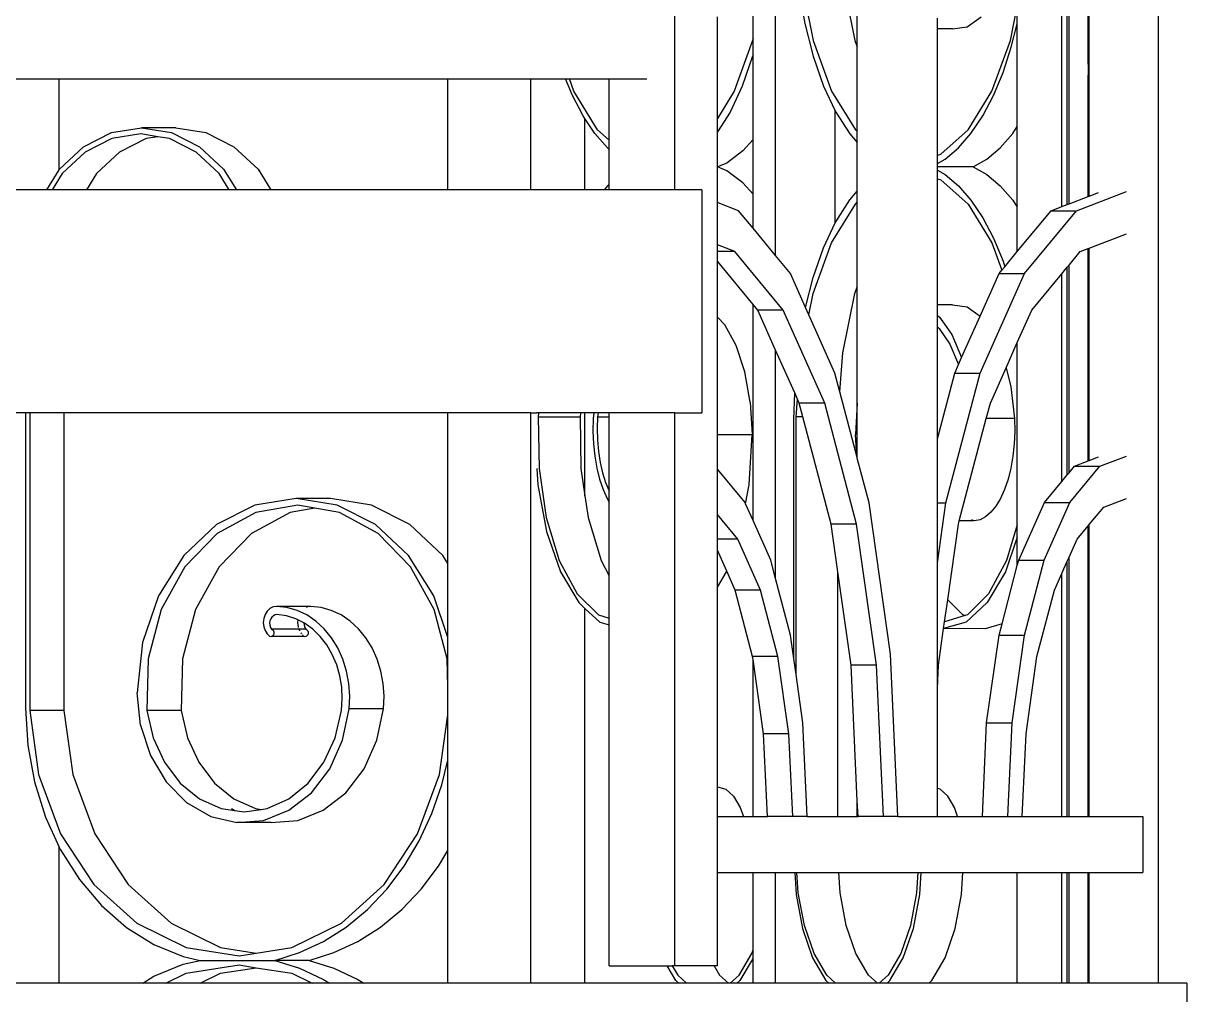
# Model space of a CAD drawing. Header units: millimetres. Extents: x 173236 to 801264, y -94969 to 615039.
# Drawn here: x 500084.4 to 500268, y -3048.1 to -2894.8 of the extents above; entities that cross this region are included whole.
import ezdxf

# ---------------------------------------------------------------- set-up
doc = ezdxf.new("R2010")
doc.units = ezdxf.units.MM
doc.header["$MEASUREMENT"] = 0
doc.layers.add('VOX-A-WALL-PATT', color=233, linetype='Continuous')

# ---------------------------------------------------------------- blocks, each defined once
blk = doc.blocks.new('STAIRCASE')
at = {"layer": 'VOX-A-WALL-PATT'}
for p, q in [((500187.22, -2921.08), (500187.22, -2255.49)), ((500263.56, -3046.31), (500263.56, -2477.82)), ((500252.64, -2922.09), (500252.64, -2738.09)), ((500248.3, -2923.75), (500248.3, -2739.9)), ((500249.18, -2923.42), (500249.18, -2739.8)), ((500249.46, -2923.31), (500249.46, -2739.71)), ((500203.13, -2931.47), (500203.13, -2788.29)), ((500199.57, -2897.23), (500199.57, -2793.91)), ((500252.49, -2901.27), (500252.49, -2832.11)), ((500216.03, -2898.52), (500216.03, -2880.21)), ((500207.16, -2888.15), (500209.07, -2897.52)), ((500213.75, -2888.15), (500215.66, -2897.52)), ((500206.79, -2889.32), (500207.75, -2894.86)), ((500240.2, -2897.52), (500241.29, -2892.16)), ((500241.29, -2894.91), (500241.29, -2892.16)), ((500193.94, -2909.85), (500193.94, -2893.79)), ((500228.67, -2895.71), (500228.67, -2894.02)), ((500233.37, -2895.38), (500235.58, -2893.79)), ((500207.75, -2894.86), (500209.07, -2900.03)), ((500231.05, -2895.71), (500228.67, -2895.71)), ((500228.67, -2915.61), (500228.67, -2895.71)), ((500231.05, -2895.71), (500233.37, -2895.38)), ((500240.34, -2898.61), (500241.29, -2894.91)), ((500241.29, -2911.11), (500241.29, -2894.91)), ((500199.51, -2897.52), (500196.6, -2905.51)), ((500199.57, -2897.23), (500199.51, -2897.52)), ((500199.57, -2899.79), (500199.57, -2897.23)), ((500209.07, -2897.52), (500211.98, -2905.51)), ((500215.66, -2897.52), (500216.03, -2898.52)), ((500237.28, -2905.51), (500240.2, -2897.52)), ((500199.57, -2899.79), (500199.51, -2900.03)), ((500199.57, -2913.15), (500199.57, -2899.79)), ((500216.03, -2911.9), (500216.03, -2898.52)), ((500239.03, -2902.59), (500240.34, -2898.61)), ((500199.51, -2900.03), (500197.87, -2904.72)), ((500209.07, -2900.03), (500210.71, -2904.72)), ((500252.49, -2901.27), (500252.49, -2902.99)), ((500237.51, -2906.22), (500239.03, -2902.59)), ((500252.49, -2922.15), (500252.49, -2902.99)), ((500082.32, -2903.61), (500090.06, -2903.61)), ((500090.06, -2917.93), (500090.06, -2903.61)), ((500090.06, -2903.61), (500151.4, -2903.61)), ((500151.4, -2921.08), (500151.4, -2903.61)), ((500151.4, -2903.61), (500164.5, -2903.61)), ((500164.5, -2921.08), (500164.5, -2903.61)), ((500164.5, -2903.61), (500169.98, -2903.61)), ((500171.07, -2906.22), (500169.98, -2903.61)), ((500169.98, -2903.61), (500170.6, -2903.61)), ((500171.29, -2905.51), (500170.6, -2903.61)), ((500170.6, -2903.61), (500176.88, -2903.61)), ((500176.88, -2913.26), (500176.88, -2903.61)), ((500176.88, -2903.61), (500182.8, -2903.61)), ((500197.87, -2904.72), (500195.94, -2908.83)), ((500210.71, -2904.72), (500212.56, -2908.65)), ((500172.76, -2909.44), (500171.07, -2906.22)), ((500175.03, -2911.62), (500171.29, -2905.51)), ((500196.6, -2905.51), (500193.94, -2909.85)), ((500211.98, -2905.51), (500215.72, -2911.62)), ((500233.55, -2911.62), (500237.28, -2905.51)), ((500235.82, -2909.44), (500237.51, -2906.22)), ((500195.94, -2908.83), (500193.94, -2911.97)), ((500212.56, -2926.3), (500212.56, -2908.65)), ((500212.56, -2908.65), (500212.64, -2908.83)), ((500212.64, -2908.83), (500214.83, -2912.27)), ((500173.03, -2909.84), (500172.76, -2909.44)), ((500173.03, -2921.08), (500173.03, -2909.84)), ((500174.61, -2912.21), (500173.03, -2909.84)), ((500193.94, -2911.97), (500193.94, -2909.85)), ((500233.97, -2912.21), (500235.82, -2909.44)), ((500093.89, -2914.31), (500098.31, -2912.07)), ((500098.31, -2912.07), (500103.05, -2911.31)), ((500102.91, -2912.29), (500098.37, -2913.02)), ((500105.62, -2912.72), (500102.91, -2912.29)), ((500103.05, -2911.31), (500107.8, -2912.07)), ((500108.47, -2911.31), (500103.05, -2911.31)), ((500105.62, -2912.72), (500103.79, -2913.02)), ((500107.44, -2913.02), (500105.62, -2912.72)), ((500107.8, -2912.07), (500112.21, -2914.31)), ((500108.47, -2911.31), (500113.21, -2912.07)), ((500113.21, -2912.07), (500117.63, -2914.31)), ((500176.59, -2914.49), (500174.61, -2912.21)), ((500176.88, -2913.26), (500175.03, -2911.62)), ((500193.94, -2917.48), (500193.94, -2911.97)), ((500214.83, -2912.27), (500216.03, -2913.63)), ((500215.72, -2911.62), (500216.03, -2911.9)), ((500216.03, -2913.63), (500216.03, -2911.9)), ((500229.24, -2915.45), (500233.55, -2911.62)), ((500231.99, -2914.49), (500233.97, -2912.21)), ((500238.58, -2914.49), (500240.56, -2912.21)), ((500240.56, -2912.21), (500241.29, -2911.11)), ((500241.29, -2923.84), (500241.29, -2911.11)), ((500090.1, -2917.86), (500093.89, -2914.31)), ((500098.37, -2913.02), (500094.15, -2915.15)), ((500103.79, -2913.02), (500099.56, -2915.15)), ((500111.67, -2915.15), (500107.44, -2913.02)), ((500112.21, -2914.31), (500116.01, -2917.86)), ((500117.63, -2914.31), (500121.43, -2917.86)), ((500176.88, -2914.73), (500176.59, -2914.49)), ((500176.88, -2914.73), (500176.88, -2913.26)), ((500199.57, -2913.15), (500197.96, -2914.97)), ((500199.57, -2921.8), (500199.57, -2913.15)), ((500216.03, -2921.32), (500216.03, -2913.63)), ((500229.9, -2916.25), (500231.99, -2914.49)), ((500236.5, -2916.25), (500238.58, -2914.49)), ((500094.15, -2915.15), (500090.52, -2918.55)), ((500099.56, -2915.15), (500095.94, -2918.55)), ((500115.3, -2918.55), (500111.67, -2915.15)), ((500176.88, -2920.22), (500176.88, -2914.73)), ((500197.96, -2914.97), (500195.42, -2916.88)), ((500228.67, -2915.61), (500229.24, -2915.45)), ((500228.67, -2916.95), (500228.67, -2915.61)), ((500228.67, -2916.95), (500229.9, -2916.25)), ((500234.34, -2917.48), (500236.5, -2916.25)), ((500088.08, -2921.08), (500090.06, -2917.93)), ((500090.06, -2917.93), (500090.1, -2917.86)), ((500116.01, -2917.86), (500118.03, -2921.08)), ((500121.43, -2917.86), (500123.45, -2921.08)), ((500195.42, -2916.88), (500193.94, -2917.48)), ((500195.42, -2918.08), (500193.94, -2917.48)), ((500193.94, -2922.99), (500193.94, -2917.48)), ((500197.96, -2919.98), (500195.42, -2918.08)), ((500228.67, -2917.48), (500228.67, -2916.95)), ((500234.34, -2917.48), (500228.67, -2917.48)), ((500228.67, -2918), (500228.67, -2917.48)), ((500228.67, -2918), (500229.9, -2918.7)), ((500228.67, -2919.34), (500228.67, -2918)), ((500234.34, -2917.48), (500236.5, -2918.7)), ((500090.52, -2918.55), (500088.93, -2921.08)), ((500095.94, -2918.55), (500094.35, -2921.08)), ((500116.88, -2921.08), (500115.3, -2918.55)), ((500199.57, -2921.8), (500197.96, -2919.98)), ((500228.67, -2919.34), (500229.24, -2919.5)), ((500228.67, -2939.24), (500228.67, -2919.34)), ((500229.24, -2919.5), (500233.55, -2923.34)), ((500229.9, -2918.7), (500231.99, -2920.47)), ((500236.5, -2918.7), (500238.58, -2920.47)), ((500086.53, -2921.08), (500082.32, -2921.08)), ((500088.08, -2921.08), (500086.53, -2921.08)), ((500088.93, -2921.08), (500088.08, -2921.08)), ((500094.35, -2921.08), (500088.93, -2921.08)), ((500116.88, -2921.08), (500094.35, -2921.08)), ((500118.03, -2921.08), (500116.88, -2921.08)), ((500119.33, -2921.08), (500118.03, -2921.08)), ((500123.45, -2921.08), (500119.33, -2921.08)), ((500151.4, -2921.08), (500123.45, -2921.08)), ((500164.5, -2921.08), (500151.4, -2921.08)), ((500165.54, -2921.08), (500164.5, -2921.08)), ((500173.03, -2921.08), (500165.54, -2921.08)), ((500176.06, -2921.08), (500173.03, -2921.08)), ((500176.59, -2920.47), (500176.06, -2921.08)), ((500176.88, -2921.08), (500176.06, -2921.08)), ((500176.88, -2920.22), (500176.59, -2920.47)), ((500176.88, -2921.08), (500176.88, -2920.22)), ((500187.22, -2921.08), (500176.88, -2921.08)), ((500191.5, -2921.08), (500187.22, -2921.08)), ((500191.5, -2921.08), (500191.5, -2956.3)), ((500199.57, -2927.17), (500199.57, -2921.8)), ((500214.83, -2922.68), (500216.03, -2921.32)), ((500216.03, -2923.06), (500216.03, -2921.32)), ((500231.99, -2920.47), (500233.97, -2922.75)), ((500238.58, -2920.47), (500240.56, -2922.75)), ((500250.62, -2924.4), (500258.52, -2921.37)), ((500252.64, -2922.09), (500254.11, -2921.53)), ((500194.06, -2923.17), (500193.94, -2922.99)), ((500193.94, -2923.12), (500193.94, -2922.99)), ((500194.06, -2923.17), (500193.94, -2923.12)), ((500193.94, -2929.8), (500193.94, -2923.12)), ((500197.28, -2924.4), (500194.06, -2923.17)), ((500211.98, -2929.44), (500215.72, -2923.34)), ((500212.64, -2926.13), (500214.83, -2922.68)), ((500215.72, -2923.34), (500216.03, -2923.06)), ((500216.03, -2936.43), (500216.03, -2923.06)), ((500233.55, -2923.34), (500237.28, -2929.44)), ((500233.97, -2922.75), (500235.82, -2925.52)), ((500240.56, -2922.75), (500241.29, -2923.84)), ((500248.3, -2923.75), (500249.18, -2923.42)), ((500249.18, -2923.42), (500249.46, -2923.31)), ((500249.46, -2923.31), (500252.49, -2922.15)), ((500252.49, -2922.15), (500252.64, -2922.09)), ((500199.57, -2927.17), (500197.28, -2924.4)), ((500235.82, -2925.52), (500237.51, -2928.73)), ((500241.29, -2930.83), (500241.29, -2923.84)), ((500241.29, -2930.83), (500246.62, -2924.4)), ((500242.44, -2934.29), (500250.62, -2924.4)), ((500246.62, -2924.4), (500248.3, -2923.75)), ((500246.62, -2924.4), (500250.62, -2924.4)), ((500203.13, -2931.47), (500199.57, -2927.17)), ((500210.71, -2930.24), (500212.56, -2926.3)), ((500212.56, -2926.3), (500212.64, -2926.13)), ((500237.51, -2928.73), (500239.03, -2932.36)), ((500252.64, -2930.3), (500258.52, -2928.05)), ((500196.68, -2930.85), (500193.94, -2929.8)), ((500193.94, -2930.85), (500193.94, -2929.8)), ((500196.68, -2930.85), (500193.94, -2930.85)), ((500193.94, -2932.38), (500193.94, -2930.85)), ((500204.32, -2940.07), (500196.68, -2930.85)), ((500209.07, -2937.44), (500211.98, -2929.44)), ((500209.07, -2934.93), (500210.71, -2930.24)), ((500237.28, -2929.44), (500238.86, -2933.77)), ((500239.31, -2933.23), (500241.29, -2930.83)), ((500249.46, -2932.97), (500251.22, -2930.85)), ((500251.22, -2930.85), (500252.49, -2930.36)), ((500252.49, -2930.36), (500252.64, -2930.3)), ((500252.49, -2963.88), (500252.49, -2930.36)), ((500252.64, -2963.83), (500252.64, -2930.3)), ((500199.57, -2939.17), (500193.94, -2932.38)), ((500193.94, -2941.17), (500193.94, -2932.38)), ((500205.46, -2934.29), (500203.13, -2931.47)), ((500239.03, -2932.36), (500239.31, -2933.23)), ((500207.86, -2939.66), (500205.46, -2934.29)), ((500235.41, -2950.02), (500242.44, -2934.29)), ((500235.41, -2941.04), (500238.43, -2934.29)), ((500238.43, -2934.29), (500238.86, -2933.77)), ((500238.43, -2934.29), (500242.44, -2934.29)), ((500238.86, -2933.77), (500239.31, -2933.23)), ((500243.58, -2940.07), (500248.3, -2934.37)), ((500248.3, -2934.37), (500249.18, -2933.31)), ((500248.3, -2967.15), (500248.3, -2934.37)), ((500249.18, -2933.31), (500249.46, -2932.97)), ((500249.18, -2966.1), (500249.18, -2933.31)), ((500249.46, -2965.76), (500249.46, -2932.97)), ((500207.86, -2939.66), (500209.07, -2934.93)), ((500215.66, -2937.44), (500216.03, -2936.43)), ((500216.03, -2954.74), (500216.03, -2936.43)), ((500208.38, -2940.81), (500209.07, -2937.44)), ((500213.75, -2946.8), (500215.66, -2937.44)), ((500199.57, -2973.26), (500199.57, -2939.17)), ((500200.32, -2940.07), (500199.57, -2939.17)), ((500204.32, -2940.07), (500200.32, -2940.07)), ((500203.13, -2946.38), (500200.32, -2940.07)), ((500210.88, -2954.74), (500204.32, -2940.07)), ((500208.38, -2940.81), (500207.86, -2939.66)), ((500231.05, -2939.24), (500228.67, -2939.24)), ((500228.67, -2940.94), (500228.67, -2939.24)), ((500231.05, -2939.24), (500233.37, -2939.57)), ((500233.37, -2939.57), (500235.41, -2941.04)), ((500241.29, -2945.19), (500243.58, -2940.07)), ((500195.12, -2942.38), (500193.94, -2941.17)), ((500193.94, -2959.71), (500193.94, -2941.17)), ((500212.49, -2950.02), (500208.38, -2940.81)), ((500228.67, -2940.94), (500228.99, -2941.17)), ((500228.67, -2942.73), (500228.67, -2940.94)), ((500228.99, -2941.17), (500230.95, -2943.93)), ((500232.49, -2947.58), (500235.41, -2941.04)), ((500196.91, -2945.66), (500195.12, -2942.38)), ((500228.67, -2942.73), (500228.97, -2942.98)), ((500228.67, -2960.41), (500228.67, -2942.73)), ((500228.97, -2942.98), (500230.65, -2945.46)), ((500230.95, -2943.93), (500232.49, -2947.58)), ((500198.28, -2949.82), (500196.91, -2945.66)), ((500230.65, -2945.46), (500232, -2948.68)), ((500239.51, -2949.19), (500241.29, -2945.19)), ((500241.29, -2973.98), (500241.29, -2945.19)), ((500203.13, -2982.42), (500203.13, -2946.38)), ((500206.15, -2953.13), (500203.13, -2946.38)), ((500213.28, -2952.98), (500213.75, -2946.8)), ((500232, -2948.68), (500232.49, -2947.58)), ((500231.4, -2950.02), (500232, -2948.68)), ((500237.03, -2954.74), (500239.51, -2949.19)), ((500239.51, -2949.19), (500240.25, -2952.2)), ((500199.14, -2954.6), (500198.28, -2949.82)), ((500213.28, -2952.98), (500212.49, -2950.02)), ((500228.67, -2960.41), (500231.4, -2950.02)), ((500230.01, -2970.51), (500235.41, -2950.02)), ((500231.4, -2950.02), (500235.41, -2950.02)), ((500215.95, -2963.15), (500213.28, -2952.98)), ((500240.25, -2952.2), (500240.82, -2957.19)), ((500199.14, -2954.6), (500199.43, -2959.71)), ((500206.01, -2957.34), (500206.15, -2953.13)), ((500206.59, -2954.11), (500206.15, -2953.13)), ((500206.37, -2956.92), (500206.59, -2954.11)), ((500206.87, -2954.74), (500206.59, -2954.11)), ((500210.88, -2954.74), (500206.87, -2954.74)), ((500207.45, -2956.92), (500206.87, -2954.74)), ((500215.91, -2973.85), (500210.88, -2954.74)), ((500216.03, -2954.74), (500215.75, -2959.71)), ((500216.03, -2963.45), (500216.03, -2954.74)), ((500236.38, -2957.19), (500237.03, -2954.74)), ((500084.73, -2956.3), (500082.32, -2956.3)), ((500084.73, -2956.3), (500084.73, -3002.84)), ((500085.39, -2956.3), (500084.73, -2956.3)), ((500085.39, -2956.3), (500085.39, -3003.25)), ((500086.53, -2956.3), (500085.39, -2956.3)), ((500090.8, -2956.3), (500086.53, -2956.3)), ((500090.8, -2956.3), (500090.8, -3003.25)), ((500119.33, -2956.3), (500090.8, -2956.3)), ((500151.4, -2956.3), (500119.33, -2956.3)), ((500151.4, -2980.08), (500151.4, -2956.3)), ((500164.5, -2956.3), (500151.4, -2956.3)), ((500164.5, -3046.31), (500164.5, -2956.3)), ((500164.5, -2956.3), (500165.44, -2956.3)), ((500165.54, -2956.3), (500165.44, -2956.3)), ((500165.73, -2956.3), (500165.54, -2956.3)), ((500165.73, -2956.3), (500165.68, -2956.92)), ((500172.33, -2956.3), (500165.73, -2956.3)), ((500172.33, -2956.3), (500172.28, -2956.92)), ((500173.03, -2956.3), (500172.33, -2956.3)), ((500173.03, -2969.4), (500173.03, -2956.3)), ((500174.45, -2956.3), (500173.03, -2956.3)), ((500174.45, -2956.3), (500174.35, -2957.19)), ((500175.1, -2956.3), (500174.45, -2956.3)), ((500175.1, -2956.3), (500175.02, -2956.92)), ((500176.88, -2956.3), (500175.1, -2956.3)), ((500176.88, -2956.92), (500176.88, -2956.3)), ((500187.22, -2956.3), (500176.88, -2956.3)), ((500187.22, -3043.54), (500187.22, -2956.3)), ((500187.22, -2956.3), (500191.5, -2956.3)), ((500165.68, -2956.92), (500165.8, -2965.07)), ((500165.68, -2956.92), (500172.28, -2956.92)), ((500172.28, -2956.92), (500172.4, -2965.07)), ((500174.35, -2957.19), (500174.3, -2959.19)), ((500175.02, -2956.92), (500174.95, -2958.76)), ((500175.02, -2956.92), (500176.88, -2956.92)), ((500176.87, -2968.61), (500176.88, -2956.92)), ((500206.01, -2995.05), (500206.01, -2957.34)), ((500207.45, -2956.92), (500206.37, -2956.92)), ((500206.37, -2997.59), (500206.37, -2956.92)), ((500211.9, -2973.85), (500207.45, -2956.92)), ((500232.13, -2973.34), (500236.38, -2957.19)), ((500240.82, -2957.19), (500236.38, -2957.19)), ((500240.82, -2957.19), (500240.87, -2959.19)), ((500174.3, -2959.19), (500174.38, -2961.19)), ((500174.95, -2958.76), (500175, -2960.59)), ((500193.94, -2959.71), (500199.43, -2959.71)), ((500193.94, -2965.16), (500193.94, -2959.71)), ((500198.96, -2967.64), (500199.43, -2959.71)), ((500215.95, -2963.15), (500215.75, -2959.71)), ((500228.67, -2970.51), (500228.67, -2960.41)), ((500240.87, -2959.19), (500240.79, -2961.19)), ((500174.38, -2961.19), (500174.58, -2963.15)), ((500175, -2960.59), (500175.16, -2962.4)), ((500240.79, -2961.19), (500240.59, -2963.15)), ((500174.58, -2963.15), (500174.91, -2965.02)), ((500175.16, -2962.4), (500175.43, -2964.14)), ((500175.43, -2964.14), (500175.82, -2965.77)), ((500216.03, -2963.45), (500215.95, -2963.15)), ((500217.89, -2970.51), (500216.03, -2963.45)), ((500240.59, -2963.15), (500240.27, -2965.02)), ((500250.32, -2964.72), (500252.49, -2963.88)), ((500252.49, -2963.88), (500252.64, -2963.83)), ((500252.64, -2963.83), (500254.11, -2963.26)), ((500254.33, -2964.72), (500258.52, -2963.11)), ((500165.44, -2965.07), (500165.59, -2967.64)), ((500165.8, -2965.07), (500166.94, -2972.83)), ((500172.4, -2965.07), (500173.03, -2969.4)), ((500174.91, -2965.02), (500175.35, -2966.78)), ((500175.82, -2965.77), (500176.3, -2967.27)), ((500198.31, -2970.43), (500193.94, -2965.16)), ((500193.94, -2972.33), (500193.94, -2965.16)), ((500240.27, -2965.02), (500239.83, -2966.78)), ((500249.18, -2966.1), (500249.46, -2965.76)), ((500249.46, -2965.76), (500250.32, -2964.72)), ((500249.59, -2970.43), (500254.33, -2964.72)), ((500250.32, -2964.72), (500254.33, -2964.72)), ((500165.59, -2967.64), (500166.97, -2975.03)), ((500175.35, -2966.78), (500175.89, -2968.38)), ((500176.3, -2967.27), (500176.87, -2968.61)), ((500198.4, -2970.63), (500198.96, -2967.64)), ((500239.83, -2966.78), (500239.28, -2968.38)), ((500245.59, -2970.43), (500248.3, -2967.15)), ((500248.3, -2967.15), (500249.18, -2966.1)), ((500173.03, -2969.4), (500173.53, -2972.83)), ((500175.89, -2968.38), (500176.53, -2969.8)), ((500176.88, -2970.38), (500176.87, -2968.61)), ((500239.28, -2968.38), (500238.64, -2969.8)), ((500120.95, -2970.87), (500114.9, -2973.93)), ((500127.44, -2969.83), (500120.95, -2970.87)), ((500127.7, -2970.87), (500121.09, -2972.01)), ((500130.41, -2971.34), (500126.51, -2972.01)), ((500133.94, -2970.87), (500127.44, -2969.83)), ((500132.86, -2969.83), (500127.44, -2969.83)), ((500130.41, -2971.34), (500127.7, -2970.87)), ((500134.31, -2972.01), (500130.41, -2971.34)), ((500139.35, -2970.87), (500132.86, -2969.83)), ((500139.99, -2973.93), (500133.94, -2970.87)), ((500145.41, -2973.93), (500139.35, -2970.87)), ((500176.53, -2969.8), (500176.88, -2970.38)), ((500176.88, -2982), (500176.88, -2970.38)), ((500198.4, -2970.63), (500198.31, -2970.43)), ((500199.57, -2973.26), (500198.4, -2970.63)), ((500221.28, -2994.39), (500217.89, -2970.51)), ((500228.67, -2979.98), (500230.01, -2970.51)), ((500228.67, -2970.51), (500230.01, -2970.51)), ((500228.67, -2979.98), (500228.67, -2970.51)), ((500237.92, -2971.01), (500237.13, -2971.98)), ((500238.64, -2969.8), (500237.92, -2971.01)), ((500241.52, -2979.53), (500245.59, -2970.43)), ((500245.53, -2979.53), (500249.59, -2970.43)), ((500245.59, -2970.43), (500249.59, -2970.43)), ((500252.64, -2973.92), (500254.92, -2971.17)), ((500254.92, -2971.17), (500258.52, -2969.79)), ((500121.09, -2972.01), (500114.99, -2975.33)), ((500126.51, -2972.01), (500120.41, -2975.33)), ((500140.41, -2975.33), (500134.31, -2972.01)), ((500166.94, -2972.83), (500168.99, -2979.6)), ((500173.53, -2972.83), (500175.59, -2979.6)), ((500197.16, -2976.22), (500193.94, -2972.33)), ((500193.94, -2976.22), (500193.94, -2972.33)), ((500202.37, -2979.53), (500199.57, -2973.26)), ((500234.19, -2973.25), (500234.09, -2973.16)), ((500234.49, -2973.34), (500234.19, -2973.25)), ((500235.4, -2973.16), (500234.49, -2973.34)), ((500236.28, -2972.71), (500235.4, -2973.16)), ((500237.13, -2971.98), (500236.28, -2972.71)), ((500114.9, -2973.93), (500109.7, -2978.8)), ((500145.18, -2978.8), (500139.99, -2973.93)), ((500150.6, -2978.8), (500145.41, -2973.93)), ((500166.97, -2975.03), (500169.18, -2981.37)), ((500215.91, -2973.85), (500211.9, -2973.85)), ((500212.97, -2981.38), (500211.9, -2973.85)), ((500219.07, -2996.11), (500215.91, -2973.85)), ((500230.3, -2985.81), (500232, -2973.85)), ((500232, -2973.85), (500232.13, -2973.34)), ((500234.49, -2973.34), (500232.13, -2973.34)), ((500241.29, -2973.98), (500239.59, -2979.6)), ((500241.29, -2975.92), (500241.29, -2973.98)), ((500250.74, -2976.22), (500252.49, -2974.1)), ((500252.49, -2974.1), (500252.64, -2973.92)), ((500252.49, -3020), (500252.49, -2974.1)), ((500252.64, -3020), (500252.64, -2973.92)), ((500114.99, -2975.33), (500109.88, -2980.58)), ((500120.41, -2975.33), (500115.3, -2980.58)), ((500145.52, -2980.58), (500140.41, -2975.33)), ((500197.16, -2976.22), (500193.94, -2976.22)), ((500193.94, -2977.98), (500193.94, -2976.22)), ((500200.75, -2984.25), (500197.16, -2976.22)), ((500241.29, -2975.92), (500239.4, -2981.37)), ((500241.29, -2980.4), (500241.29, -2975.92)), ((500249.46, -2979.08), (500250.74, -2976.22)), ((500109.7, -2978.8), (500105.72, -2985.15)), ((500149.17, -2985.15), (500145.18, -2978.8)), ((500151.4, -2980.08), (500150.6, -2978.8)), ((500195.41, -2981.26), (500193.94, -2977.98)), ((500193.94, -2983.79), (500193.94, -2977.98)), ((500109.88, -2980.58), (500106.16, -2987.35)), ((500115.3, -2980.58), (500111.58, -2987.35)), ((500149.24, -2987.35), (500145.52, -2980.58)), ((500151.4, -2991.74), (500151.4, -2980.08)), ((500168.99, -2979.6), (500171.81, -2984.85)), ((500175.59, -2979.6), (500176.88, -2982)), ((500203.13, -2982.42), (500202.37, -2979.53)), ((500228.67, -2999.78), (500228.67, -2979.98)), ((500239.59, -2979.6), (500236.76, -2984.85)), ((500238.88, -2989.57), (500241.29, -2980.4)), ((500241.29, -2980.4), (500241.52, -2979.53)), ((500241.52, -2979.53), (500245.53, -2979.53)), ((500242.41, -2991.38), (500245.53, -2979.53)), ((500248.3, -2981.66), (500249.18, -2979.71)), ((500249.18, -2979.71), (500249.46, -2979.08)), ((500249.18, -3020), (500249.18, -2979.71)), ((500249.46, -3020), (500249.46, -2979.08)), ((500169.18, -2981.37), (500172.05, -2986.24)), ((500176.88, -2988.7), (500176.88, -2982)), ((500193.94, -2983.79), (500195.37, -2981.37)), ((500195.37, -2981.37), (500195.41, -2981.26)), ((500196.75, -2984.25), (500195.41, -2981.26)), ((500205.49, -2991.38), (500203.13, -2982.42)), ((500212.97, -3020), (500212.97, -2981.38)), ((500215.06, -2996.11), (500212.97, -2981.38)), ((500239.4, -2981.37), (500236.53, -2986.24)), ((500247.15, -2984.25), (500248.3, -2981.66)), ((500248.3, -3020), (500248.3, -2981.66)), ((500193.94, -3015.31), (500193.94, -2983.79)), ((500200.75, -2984.25), (500196.75, -2984.25)), ((500199.5, -2994.72), (500196.75, -2984.25)), ((500203.51, -2994.72), (500200.75, -2984.25)), ((500244.39, -2994.72), (500247.15, -2984.25)), ((500105.72, -2985.15), (500103.21, -2992.54)), ((500151.4, -2991.74), (500149.17, -2985.15)), ((500171.81, -2984.85), (500175.18, -2988.17)), ((500229.8, -2989.29), (500230.3, -2985.81)), ((500232.69, -2988.17), (500230.3, -2985.81)), ((500236.76, -2984.85), (500233.4, -2988.17)), ((500106.16, -2987.35), (500104.11, -2995.1)), ((500111.58, -2987.35), (500109.53, -2995.1)), ((500122.88, -2987.58), (500122.54, -2988.11)), ((500123.31, -2987.18), (500122.88, -2987.58)), ((500123.81, -2986.92), (500123.31, -2987.18)), ((500124.35, -2986.84), (500123.81, -2986.92)), ((500129.77, -2986.84), (500124.35, -2986.84)), ((500125.99, -2987.02), (500124.35, -2986.84)), ((500127.59, -2987.47), (500125.99, -2987.02)), ((500129.12, -2988.19), (500127.59, -2987.47)), ((500129.23, -2986.92), (500129.05, -2987.02)), ((500129.77, -2986.84), (500129.23, -2986.92)), ((500131.41, -2987.02), (500129.77, -2986.84)), ((500133, -2987.47), (500131.41, -2987.02)), ((500134.54, -2988.19), (500133, -2987.47)), ((500151.29, -2995.1), (500149.24, -2987.35)), ((500172.05, -2986.24), (500173.03, -2987.15)), ((500173.03, -3046.31), (500173.03, -2987.15)), ((500173.03, -2987.15), (500175.39, -2989.3)), ((500236.53, -2986.24), (500233.19, -2989.3)), ((500122.34, -2988.73), (500122.26, -2989.39)), ((500122.26, -2989.39), (500122.34, -2990.05)), ((500122.54, -2988.11), (500122.34, -2988.73)), ((500123.32, -2989.1), (500123.27, -2989.45)), ((500123.27, -2989.45), (500123.3, -2989.81)), ((500123.3, -2989.81), (500123.41, -2990.14)), ((500123.44, -2988.78), (500123.32, -2989.1)), ((500123.62, -2988.51), (500123.44, -2988.78)), ((500123.86, -2988.3), (500123.62, -2988.51)), ((500124.13, -2988.17), (500123.86, -2988.3)), ((500124.42, -2988.14), (500124.13, -2988.17)), ((500125.92, -2988.34), (500124.42, -2988.14)), ((500127.38, -2988.79), (500125.92, -2988.34)), ((500127.73, -2988.97), (500127.38, -2988.79)), ((500127.73, -2988.97), (500127.68, -2989.39)), ((500127.68, -2989.39), (500127.75, -2990.05)), ((500128.69, -2989.45), (500127.73, -2988.97)), ((500128.69, -2989.45), (500128.72, -2989.81)), ((500128.77, -2989.49), (500128.69, -2989.45)), ((500128.72, -2989.81), (500128.82, -2990.14)), ((500130.07, -2990.42), (500128.77, -2989.49)), ((500130.55, -2989.17), (500129.12, -2988.19)), ((500131.86, -2990.38), (500130.55, -2989.17)), ((500135.97, -2989.17), (500134.54, -2988.19)), ((500137.28, -2990.38), (500135.97, -2989.17)), ((500175.18, -2988.17), (500176.88, -2988.7)), ((500175.39, -2989.3), (500176.88, -2989.74)), ((500176.88, -2989.74), (500176.88, -2988.7)), ((500176.88, -3043.54), (500176.88, -2989.74)), ((500229.65, -2990.33), (500229.8, -2989.29)), ((500233.19, -2989.3), (500229.65, -2990.33)), ((500233.04, -2988.28), (500229.8, -2989.29)), ((500233.04, -2988.28), (500232.69, -2988.17)), ((500233.4, -2988.17), (500233.04, -2988.28)), ((500238.88, -2989.57), (500236.2, -2990.35)), ((500238.4, -2991.38), (500238.88, -2989.57)), ((500122.34, -2990.05), (500122.54, -2990.66)), ((500122.54, -2990.66), (500122.88, -2991.19)), ((500122.88, -2991.19), (500123.31, -2991.59)), ((500123.44, -2991.62), (500123.31, -2991.59)), ((500123.41, -2990.14), (500123.58, -2990.43)), ((500123.57, -2991.59), (500123.44, -2991.62)), ((500123.69, -2991.54), (500123.57, -2991.59)), ((500128.73, -2991.59), (500123.57, -2991.59)), ((500123.58, -2990.43), (500123.69, -2990.49)), ((500128.99, -2990.43), (500123.58, -2990.43)), ((500123.69, -2990.49), (500123.8, -2990.59)), ((500123.79, -2991.44), (500123.69, -2991.54)), ((500123.87, -2991.32), (500123.79, -2991.44)), ((500123.8, -2990.59), (500123.87, -2990.71)), ((500123.87, -2990.71), (500123.92, -2990.86)), ((500123.92, -2991.17), (500123.87, -2991.32)), ((500123.92, -2990.86), (500123.94, -2991.02)), ((500123.94, -2991.02), (500123.92, -2991.17)), ((500127.75, -2990.05), (500127.79, -2990.14)), ((500127.9, -2990.49), (500127.96, -2990.66)), ((500127.96, -2990.66), (500127.99, -2990.71)), ((500128.19, -2991.02), (500128.28, -2991.17)), ((500128.43, -2991.32), (500128.57, -2991.44)), ((500128.67, -2991.54), (500128.73, -2991.59)), ((500128.85, -2991.62), (500128.73, -2991.59)), ((500128.82, -2990.14), (500128.99, -2990.43)), ((500128.98, -2991.6), (500128.85, -2991.62)), ((500129.1, -2991.54), (500128.98, -2991.6)), ((500128.99, -2990.43), (500129.11, -2990.49)), ((500129.21, -2991.44), (500129.1, -2991.54)), ((500129.11, -2990.49), (500129.21, -2990.59)), ((500129.21, -2990.59), (500129.29, -2990.71)), ((500129.29, -2991.32), (500129.21, -2991.44)), ((500129.29, -2990.71), (500129.34, -2990.86)), ((500129.34, -2991.17), (500129.29, -2991.32)), ((500129.34, -2990.86), (500129.36, -2991.02)), ((500129.36, -2991.02), (500129.34, -2991.17)), ((500131.25, -2991.57), (500130.07, -2990.42)), ((500132.29, -2992.9), (500131.25, -2991.57)), ((500133.02, -2991.8), (500131.86, -2990.38)), ((500138.44, -2991.8), (500137.28, -2990.38)), ((500206.01, -2995.05), (500205.49, -2991.38)), ((500228.83, -2996.11), (500229.65, -2990.33)), ((500236.2, -2990.35), (500229.65, -2990.33)), ((500236.44, -3005.19), (500238.4, -2991.38)), ((500238.4, -2991.38), (500242.41, -2991.38)), ((500240.45, -3005.19), (500242.41, -2991.38)), ((500103.21, -2992.54), (500102.35, -3000.47)), ((500133.16, -2994.4), (500132.29, -2992.9)), ((500134.01, -2993.4), (500133.02, -2991.8)), ((500134.8, -2995.16), (500134.01, -2993.4)), ((500139.43, -2993.4), (500138.44, -2991.8)), ((500140.22, -2995.16), (500139.43, -2993.4)), ((500151.4, -2999.54), (500151.4, -2991.74)), ((500104.11, -2995.1), (500103.9, -3003.25)), ((500109.53, -2995.1), (500109.32, -3003.25)), ((500133.85, -2996.04), (500133.16, -2994.4)), ((500135.39, -2997.03), (500134.8, -2995.16)), ((500140.81, -2997.03), (500140.22, -2995.16)), ((500151.4, -2999.54), (500151.29, -2995.1)), ((500203.51, -2994.72), (500199.5, -2994.72)), ((500199.57, -2995.19), (500199.5, -2994.72)), ((500199.57, -3020), (500199.57, -2995.19)), ((500201.24, -3006.92), (500199.57, -2995.19)), ((500205.24, -3006.92), (500203.51, -2994.72)), ((500206.37, -2997.59), (500206.01, -2995.05)), ((500222.44, -3020), (500221.28, -2994.39)), ((500242.66, -3006.92), (500244.39, -2994.72)), ((500134.35, -2997.78), (500133.85, -2996.04)), ((500135.76, -2998.98), (500135.39, -2997.03)), ((500141.18, -2998.98), (500140.81, -2997.03)), ((500219.07, -2996.11), (500215.06, -2996.11)), ((500216.03, -3017.52), (500215.06, -2996.11)), ((500220.15, -3020), (500219.07, -2996.11)), ((500228.67, -2999.78), (500228.83, -2996.11)), ((500134.64, -2999.58), (500134.35, -2997.78)), ((500135.9, -3000.98), (500135.76, -2998.98)), ((500141.32, -3000.98), (500141.18, -2998.98)), ((500207.45, -3005.19), (500206.37, -2997.59)), ((500102.88, -3005.57), (500102.35, -3000.47)), ((500134.72, -3001.42), (500134.64, -2999.58)), ((500151.4, -3003.95), (500151.4, -2999.54)), ((500228.67, -3015.56), (500228.67, -2999.78)), ((500134.59, -3003.25), (500134.72, -3001.42)), ((500135.81, -3002.99), (500135.9, -3000.98)), ((500141.23, -3002.99), (500141.32, -3000.98)), ((500084.73, -3002.84), (500085.09, -3008.76)), ((500085.39, -3003.25), (500086.8, -3013.38)), ((500090.8, -3003.25), (500085.39, -3003.25)), ((500090.8, -3003.25), (500092.22, -3013.38)), ((500109.32, -3003.25), (500103.9, -3003.25)), ((500103.9, -3003.25), (500104.89, -3007.55)), ((500109.32, -3003.25), (500110.31, -3007.55)), ((500133.6, -3007.55), (500134.59, -3003.25)), ((500134.78, -3007.97), (500135.81, -3002.99)), ((500141.23, -3002.99), (500135.81, -3002.99)), ((500140.19, -3007.97), (500141.23, -3002.99)), ((500150.09, -3013.38), (500151.4, -3003.95)), ((500151.4, -3011.1), (500151.4, -3003.95)), ((500102.88, -3005.57), (500104.44, -3010.36)), ((500208.12, -3020), (500207.45, -3005.19)), ((500235.77, -3020), (500236.44, -3005.19)), ((500236.44, -3005.19), (500240.45, -3005.19)), ((500239.78, -3020), (500240.45, -3005.19)), ((500104.89, -3007.55), (500106.67, -3011.44)), ((500110.31, -3007.55), (500112.09, -3011.44)), ((500131.82, -3011.44), (500133.6, -3007.55)), ((500132.75, -3012.49), (500134.78, -3007.97)), ((500138.17, -3012.49), (500140.19, -3007.97)), ((500201.83, -3020), (500201.24, -3006.92)), ((500205.24, -3006.92), (500201.24, -3006.92)), ((500205.83, -3020), (500205.24, -3006.92)), ((500242.07, -3020), (500242.66, -3006.92)), ((500085.09, -3008.76), (500086.15, -3014.54)), ((500104.44, -3010.36), (500106.91, -3014.52)), ((500106.67, -3011.44), (500109.15, -3014.72)), ((500112.09, -3011.44), (500114.57, -3014.72)), ((500129.34, -3014.72), (500131.82, -3011.44)), ((500150.46, -3015), (500151.4, -3011.1)), ((500151.4, -3025.33), (500151.4, -3011.1)), ((500086.8, -3013.38), (500090.26, -3022.74)), ((500092.22, -3013.38), (500095.68, -3022.74)), ((500129.88, -3016.24), (500132.75, -3012.49)), ((500135.29, -3016.24), (500138.17, -3012.49)), ((500146.63, -3022.74), (500150.09, -3013.38)), ((500086.15, -3014.54), (500087.88, -3020.08)), ((500106.91, -3014.52), (500110.16, -3017.79)), ((500109.15, -3014.72), (500112.19, -3017.2)), ((500114.57, -3014.72), (500117.61, -3017.2)), ((500126.3, -3017.2), (500129.34, -3014.72)), ((500148.88, -3019.54), (500150.46, -3015)), ((500193.94, -3015.31), (500193.98, -3015.31)), ((500193.94, -3020), (500193.94, -3015.31)), ((500193.98, -3015.31), (500195.29, -3015.69)), ((500229.1, -3015.69), (500228.67, -3015.56)), ((500228.67, -3020), (500228.67, -3015.56)), ((500112.19, -3017.2), (500115.62, -3018.74)), ((500117.61, -3017.2), (500121.04, -3018.74)), ((500122.87, -3018.74), (500126.3, -3017.2)), ((500126.32, -3019.01), (500129.88, -3016.24)), ((500131.74, -3019.01), (500135.29, -3016.24)), ((500195.29, -3015.69), (500196.51, -3016.8)), ((500196.51, -3016.8), (500197.56, -3018.58)), ((500230.32, -3016.8), (500229.1, -3015.69)), ((500231.37, -3018.58), (500230.32, -3016.8)), ((500110.16, -3017.79), (500113.98, -3019.98)), ((500115.62, -3018.74), (500117.78, -3019.06)), ((500117.24, -3018.74), (500117.78, -3019.06)), ((500117.78, -3019.06), (500119.25, -3019.27)), ((500119.25, -3019.27), (500121.95, -3018.88)), ((500121.04, -3018.74), (500121.95, -3018.88)), ((500121.95, -3018.88), (500122.87, -3018.74)), ((500122.32, -3020.61), (500126.32, -3019.01)), ((500127.74, -3020.61), (500131.74, -3019.01)), ((500197.56, -3018.58), (500198.05, -3020)), ((500216.03, -3020), (500216.03, -3017.52)), ((500216.14, -3020), (500216.03, -3017.52)), ((500231.86, -3020), (500231.37, -3018.58)), ((500087.88, -3020.08), (500090.06, -3024.81)), ((500113.98, -3019.98), (500118.11, -3020.94)), ((500118.11, -3020.94), (500122.32, -3020.61)), ((500123.53, -3020.94), (500118.11, -3020.94)), ((500123.53, -3020.94), (500127.74, -3020.61)), ((500146.89, -3023.83), (500148.88, -3019.54)), ((500193.94, -3028.83), (500193.94, -3020)), ((500193.94, -3020), (500198.05, -3020)), ((500198.05, -3020), (500199.57, -3020)), ((500199.57, -3020), (500201.83, -3020)), ((500205.83, -3020), (500201.83, -3020)), ((500208.12, -3020), (500205.83, -3020)), ((500208.12, -3020), (500212.97, -3020)), ((500212.97, -3020), (500216.03, -3020)), ((500216.03, -3020), (500216.14, -3020)), ((500220.15, -3020), (500216.14, -3020)), ((500222.44, -3020), (500220.15, -3020)), ((500222.44, -3020), (500225.64, -3020)), ((500225.64, -3020), (500228.67, -3020)), ((500228.67, -3020), (500231.86, -3020)), ((500231.86, -3020), (500235.77, -3020)), ((500235.77, -3020), (500239.78, -3020)), ((500239.78, -3020), (500242.07, -3020)), ((500242.07, -3020), (500248.3, -3020)), ((500248.3, -3020), (500249.18, -3020)), ((500249.18, -3020), (500249.46, -3020)), ((500249.46, -3020), (500252.49, -3020)), ((500252.49, -3020), (500252.64, -3020)), ((500252.64, -3020), (500261.12, -3020)), ((500261.12, -3020), (500261.12, -3028.83)), ((500090.26, -3022.74), (500095.54, -3030.73)), ((500095.68, -3022.74), (500100.96, -3030.73)), ((500141.35, -3030.73), (500146.63, -3022.74)), ((500144.5, -3027.82), (500146.89, -3023.83)), ((500090.06, -3046.31), (500090.06, -3024.81)), ((500090.06, -3024.81), (500090.26, -3025.25)), ((500090.26, -3025.25), (500093.24, -3029.94)), ((500149.92, -3027.82), (500151.4, -3025.33)), ((500151.4, -3046.31), (500151.4, -3025.33)), ((500141.76, -3031.44), (500144.5, -3027.82)), ((500147.17, -3031.44), (500149.92, -3027.82)), ((500093.24, -3029.94), (500096.74, -3034.05)), ((500193.94, -3043.54), (500193.94, -3028.83)), ((500193.94, -3028.83), (500199.57, -3028.83)), ((500199.57, -3041.04), (500199.57, -3028.83)), ((500199.57, -3028.83), (500203.13, -3028.83)), ((500203.13, -3046.31), (500203.13, -3028.83)), ((500203.13, -3028.83), (500206.15, -3028.83)), ((500206.15, -3028.83), (500206.36, -3032.28)), ((500206.15, -3028.83), (500206.51, -3028.83)), ((500206.7, -3032.03), (500206.51, -3028.83)), ((500206.51, -3028.83), (500213.11, -3028.83)), ((500213.3, -3032.03), (500213.11, -3028.83)), ((500213.11, -3028.83), (500225.59, -3028.83)), ((500225.59, -3028.83), (500225.4, -3032.03)), ((500225.59, -3028.83), (500226.11, -3028.83)), ((500225.91, -3032.28), (500226.11, -3028.83)), ((500226.11, -3028.83), (500232.71, -3028.83)), ((500232.5, -3032.28), (500232.71, -3028.83)), ((500232.71, -3028.83), (500241.29, -3028.83)), ((500241.29, -3046.31), (500241.29, -3028.83)), ((500241.29, -3028.83), (500248.3, -3028.83)), ((500248.3, -3046.31), (500248.3, -3028.83)), ((500248.3, -3028.83), (500249.18, -3028.83)), ((500249.18, -3046.31), (500249.18, -3028.83)), ((500249.18, -3028.83), (500249.46, -3028.83)), ((500249.46, -3046.31), (500249.46, -3028.83)), ((500249.46, -3028.83), (500252.49, -3028.83)), ((500252.49, -3046.31), (500252.49, -3028.83)), ((500252.49, -3028.83), (500252.64, -3028.83)), ((500252.64, -3046.31), (500252.64, -3028.83)), ((500252.64, -3028.83), (500261.12, -3028.83)), ((500095.54, -3030.73), (500102.3, -3036.84)), ((500100.96, -3030.73), (500107.72, -3036.84)), ((500134.59, -3036.84), (500141.35, -3030.73)), ((500138.69, -3034.66), (500141.76, -3031.44)), ((500144.11, -3034.66), (500147.17, -3031.44)), ((500207.67, -3037.19), (500206.7, -3032.03)), ((500214.27, -3037.19), (500213.3, -3032.03)), ((500225.4, -3032.03), (500224.43, -3037.19)), ((500206.36, -3032.28), (500207.37, -3037.68)), ((500224.9, -3037.68), (500225.91, -3032.28)), ((500231.49, -3037.68), (500232.5, -3032.28)), ((500096.74, -3034.05), (500100.69, -3037.49)), ((500135.34, -3037.43), (500138.69, -3034.66)), ((500140.76, -3037.43), (500144.11, -3034.66)), ((500100.69, -3037.49), (500105.01, -3040.2)), ((500102.3, -3036.84), (500110.1, -3040.67)), ((500107.72, -3036.84), (500115.52, -3040.67)), ((500126.79, -3040.67), (500134.59, -3036.84)), ((500131.76, -3039.71), (500135.34, -3037.43)), ((500137.18, -3039.71), (500140.76, -3037.43)), ((500209.21, -3041.62), (500207.67, -3037.19)), ((500215.81, -3041.62), (500214.27, -3037.19)), ((500224.43, -3037.19), (500222.89, -3041.62)), ((500207.37, -3037.68), (500208.98, -3042.31)), ((500223.29, -3042.31), (500224.9, -3037.68)), ((500229.89, -3042.31), (500231.49, -3037.68)), ((500105.01, -3040.2), (500109.61, -3042.1)), ((500110.1, -3040.67), (500118.44, -3041.98)), ((500115.52, -3040.67), (500121.15, -3041.55)), ((500121.15, -3041.55), (500126.79, -3040.67)), ((500127.98, -3041.47), (500131.76, -3039.71)), ((500133.4, -3041.47), (500137.18, -3039.71)), ((500199.37, -3041.62), (500199.57, -3041.04)), ((500199.57, -3042.37), (500199.57, -3041.04)), ((500109.61, -3042.1), (500112.31, -3042.7)), ((500109.61, -3043.3), (500112.31, -3042.7)), ((500112.31, -3042.7), (500124.07, -3042.7)), ((500118.44, -3041.98), (500121.15, -3041.55)), ((500124.07, -3042.7), (500127.98, -3041.47)), ((500129.49, -3042.7), (500124.07, -3042.7)), ((500124.07, -3042.7), (500127.98, -3043.92)), ((500129.49, -3042.7), (500133.4, -3041.47)), ((500129.49, -3042.7), (500133.4, -3043.92)), ((500197.37, -3045.02), (500199.37, -3041.62)), ((500199.57, -3042.37), (500197.51, -3045.87)), ((500199.57, -3046.31), (500199.57, -3042.37)), ((500208.98, -3042.31), (500211.07, -3045.87)), ((500211.21, -3045.02), (500209.21, -3041.62)), ((500217.81, -3045.02), (500215.81, -3041.62)), ((500222.89, -3041.62), (500220.89, -3045.02)), ((500221.19, -3045.87), (500223.29, -3042.31)), ((500227.79, -3045.87), (500229.89, -3042.31)), ((500105.01, -3045.2), (500109.61, -3043.3)), ((500106.89, -3046.31), (500110.1, -3044.73)), ((500110.1, -3044.73), (500118.44, -3043.42)), ((500112.31, -3046.31), (500115.52, -3044.73)), ((500115.52, -3044.73), (500121.15, -3043.85)), ((500118.44, -3043.42), (500121.15, -3043.85)), ((500121.15, -3043.85), (500126.79, -3044.73)), ((500126.79, -3044.73), (500130, -3046.31)), ((500127.98, -3043.92), (500131.76, -3045.69)), ((500133.4, -3043.92), (500137.18, -3045.69)), ((500176.88, -3043.54), (500186.01, -3043.54)), ((500187.39, -3045.87), (500186.01, -3043.54)), ((500186.01, -3043.54), (500186.82, -3043.54)), ((500186.82, -3043.54), (500187.69, -3045.02)), ((500187.22, -3043.54), (500186.82, -3043.54)), ((500193.41, -3043.54), (500187.22, -3043.54)), ((500193.41, -3043.54), (500194.29, -3045.02)), ((500193.94, -3043.54), (500193.41, -3043.54)), ((500090.06, -3046.31), (500082.32, -3046.31)), ((500103.25, -3046.31), (500090.06, -3046.31)), ((500103.25, -3046.31), (500105.01, -3045.2)), ((500106.89, -3046.31), (500103.25, -3046.31)), ((500112.31, -3046.31), (500106.89, -3046.31)), ((500130, -3046.31), (500112.31, -3046.31)), ((500132.73, -3046.31), (500130, -3046.31)), ((500131.76, -3045.69), (500132.73, -3046.31)), ((500138.14, -3046.31), (500132.73, -3046.31)), ((500137.18, -3045.69), (500138.14, -3046.31)), ((500148.77, -3046.31), (500138.14, -3046.31)), ((500150.1, -3046.31), (500148.77, -3046.31)), ((500151.4, -3046.31), (500150.1, -3046.31)), ((500161.73, -3046.31), (500151.4, -3046.31)), ((500164.5, -3046.31), (500161.73, -3046.31)), ((500173.03, -3046.31), (500164.5, -3046.31)), ((500180.76, -3046.31), (500173.03, -3046.31)), ((500181.46, -3046.31), (500180.76, -3046.31)), ((500187.86, -3046.31), (500181.46, -3046.31)), ((500187.86, -3046.31), (500187.39, -3045.87)), ((500187.69, -3045.02), (500189.09, -3046.31)), ((500189.09, -3046.31), (500187.86, -3046.31)), ((500195.69, -3046.31), (500189.09, -3046.31)), ((500194.29, -3045.02), (500195.69, -3046.31)), ((500195.96, -3046.31), (500195.69, -3046.31)), ((500195.96, -3046.31), (500197.37, -3045.02)), ((500197.03, -3046.31), (500195.96, -3046.31)), ((500197.51, -3045.87), (500197.03, -3046.31)), ((500199.57, -3046.31), (500197.03, -3046.31)), ((500203.13, -3046.31), (500199.57, -3046.31)), ((500211.55, -3046.31), (500203.13, -3046.31)), ((500211.07, -3045.87), (500211.55, -3046.31)), ((500212.61, -3046.31), (500211.21, -3045.02)), ((500212.61, -3046.31), (500211.55, -3046.31)), ((500217.3, -3046.31), (500212.61, -3046.31)), ((500219.21, -3046.31), (500217.3, -3046.31)), ((500219.21, -3046.31), (500217.81, -3045.02)), ((500219.49, -3046.31), (500219.21, -3046.31)), ((500220.89, -3045.02), (500219.49, -3046.31)), ((500220.72, -3046.31), (500219.49, -3046.31)), ((500220.72, -3046.31), (500221.19, -3045.87)), ((500227.31, -3046.31), (500220.72, -3046.31)), ((500227.31, -3046.31), (500227.79, -3045.87)), ((500236.74, -3046.31), (500227.31, -3046.31)), ((500241.29, -3046.31), (500236.74, -3046.31)), ((500248.3, -3046.31), (500241.29, -3046.31)), ((500249.18, -3046.31), (500248.3, -3046.31)), ((500249.46, -3046.31), (500249.18, -3046.31)), ((500252.49, -3046.31), (500249.46, -3046.31)), ((500252.64, -3046.31), (500252.49, -3046.31)), ((500256.77, -3046.31), (500252.64, -3046.31)), ((500263.56, -3046.31), (500256.77, -3046.31)), ((500268.03, -3046.31), (500263.56, -3046.31)), ((500268.03, -3046.31), (500268.03, -3081.52))]:
    blk.add_line(p, q, dxfattribs=at)

msp = doc.modelspace()

# ---------------------------------------------------------------- block references
msp.add_blockref('STAIRCASE', (0, 0))

doc.saveas('drawing.dxf')
